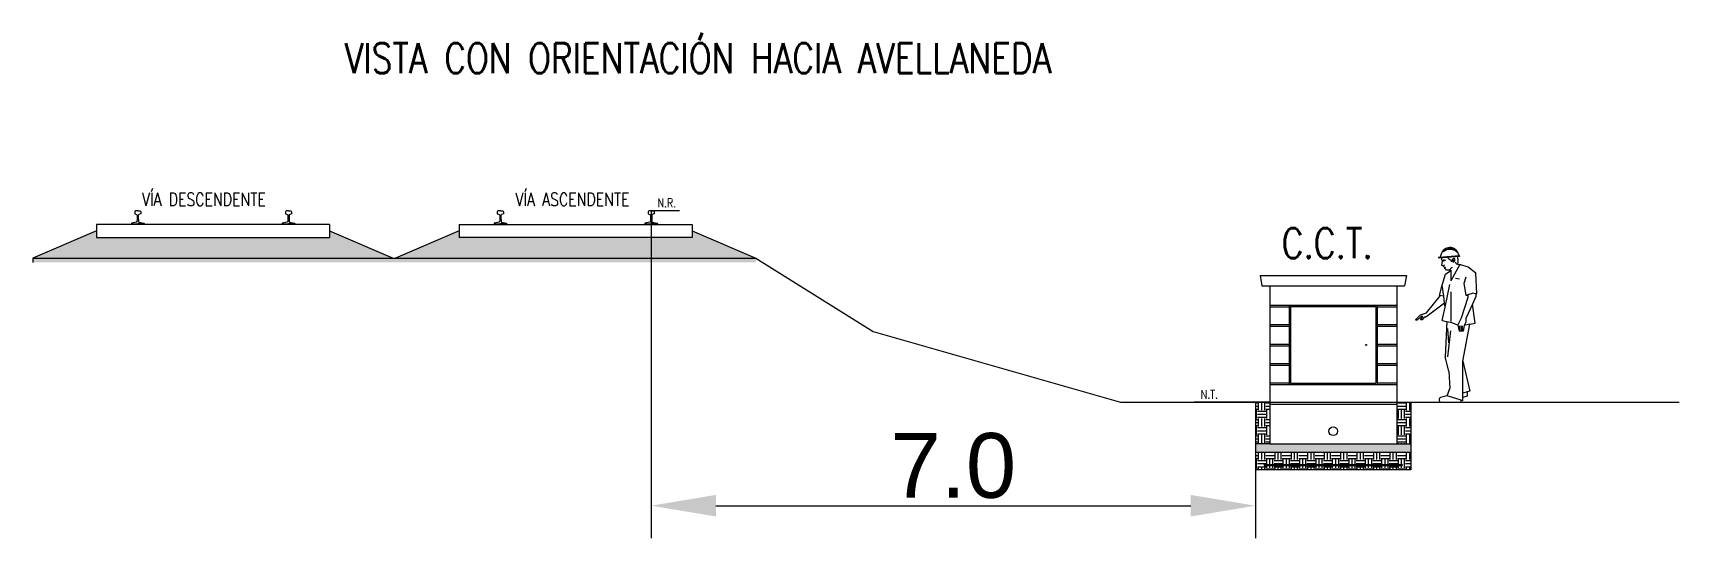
# Model space of a CAD drawing. Header units: millimetres. Extents: x 1844 to 2268, y 1322 to 1520.
# Drawn here: x 1945.26 to 1964.32, y 1514.06 to 1519.91 of the extents above; entities that cross this region are included whole.
import ezdxf

# ---------------------------------------------------------------- set-up
doc = ezdxf.new("R2010")
doc.units = ezdxf.units.MM
for name, color, linetype in [('DIM1-25', 7, 'Continuous'), ('M0_EQUIPOS', 7, 'Continuous'), ('textos', 7, 'Continuous')]:
    doc.layers.add(name, color=color, linetype=linetype)
doc.styles.add('ROMAN_SIMPLEX', font='ROMANS')
doc.styles.add('SANS', font='sanss___.ttf')
doc.dimstyles.new('COTA-100', dxfattribs={"dimscale": 1.5, "dimtxt": 0.5, "dimasz": 0.5, "dimexe": 0.25, "dimexo": 0, "dimgap": 0.05, "dimtad": 1, "dimdec": 1, "dimzin": 0, "dimdsep": 46, "dimtxsty": 'SANS', "dimcen": 0.1, "dimclrd": 256, "dimclre": 256, "dimclrt": 256, "dimazin": 0, "dimtm": 1e-09, "dimtfac": 0.714286, "dimtdec": 1, "dimtmove": 2, "dimatfit": 2, "dimfxl": 0, "dimtolj": 1, "dimtzin": 0, "dimarcsym": 0})
pattern_1 = [(228.0128, (1914.6258315, 1508.893343), (-1.0160008633, -1.1430014045), [0.01708605, -1.691525]), (184.9697, (1914.6144015, 1508.8806426), (1.5240024653, 0.1269991038), [0.02932025, -2.9027]), (132.5104, (1914.5851915, 1508.8781026), (1.2699990759, -1.3970013646), [0.0206741, -2.046735]), (267.2737, (1914.5356615, 1508.8463526), (0.1269994485, 2.5399991827), [0.02670025, -2.64332]), (292.8337, (1914.5343915, 1508.8196826), (-0.6350018028, 1.5240008665), [0.0261817, -2.59199]), (357.2737, (1914.5445515, 1508.7955526), (-2.5399991827, 0.1269994485), [0.02670025, -2.64332]), (37.6942, (1914.5712215, 1508.7942826), (-1.65100104306, -1.26999886785), [0.0353097, -3.495655]), (72.2553, (1914.5991615, 1508.8158726), (0.8890017783, 2.7940008103), [0.033336, -3.300265]), (121.4296, (1914.6093215, 1508.8476226), (-1.0160002618, 1.650998058), [0.02679065, -2.652275]), (175.2364, (1914.595351, 1508.870483), (1.3969989027, -0.126998808), [0.03058565, -1.498695]), (222.3974, (1914.5648715, 1508.8730226), (-1.52400004586, -1.39699818253), [0.0395539, -3.91584]), (138.8141, (1914.661391, 1508.845083), (-0.8889994337, 0.761998828), [0.01350025, -1.33653]), (171.4692, (1914.6512315, 1508.8539726), (1.6509974798, -0.25400064), [0.0256841, -2.54273]), (225, (1914.62583, 1508.85778), (-3e-17, -0.12699991), [0.01796045, -0.1616445]), (203.1986, (1914.616941, 1508.873023), (0.635002141, 0.254001114), [0.00967205, -0.95753]), (291.8014, (1914.608051, 1508.869213), (-0.127000089, 0.381000245), [0.0136783, -0.67024]), (30.9638, (1914.613131, 1508.856513), (0.380999598, 0.254000198), [0.022216, -0.718315]), (161.5651, (1914.63218, 1508.867943), (0.254000116, -0.12699981), [0.01606435, -0.385545]), (16.3895, (1914.5343915, 1508.8692126), (1.2700007007, 0.3809992075), [0.0225044, -2.22794]), (70.3462, (1914.5559815, 1508.875563), (-0.5079985844, -1.3969980244), [0.01887995, -1.86911]), (293.1986, (1914.632181, 1508.893343), (-0.254001114, 0.635002141), [0.019344, -0.94786]), (343.6105, (1914.6398015, 1508.8755626), (-1.2700007007, 0.3809992075), [0.0225044, -2.22794]), (339.444, (1914.534391, 1508.790473), (-0.635000788, 0.253999692), [0.02170175, -1.063385]), (294.7751, (1914.5547115, 1508.782853), (-0.6349985202, 1.3969993513), [0.0181836, -1.80018]), (66.8014, (1914.633451, 1508.766343), (0.254001114, 0.635002141), [0.019344, -0.94786]), (17.354, (1914.6410715, 1508.7841226), (-1.6510000891, -0.5079992338), [0.02128915, -2.10762]), (69.444, (1914.571221, 1508.766343), (-0.253999692, -0.635000788), [0.0108509, -1.07424]), (101.3099, (1914.625831, 1508.766343), (-0.126999373, 0.507998373), [0.00647575, -0.6411]), (165.9638, (1914.62456, 1508.772693), (0.381000268, -0.12699978), [0.0261817, -0.4974525]), (186.009, (1914.5991615, 1508.7790426), (1.2699981272, 0.1269997034), [0.02426335, -2.40207]), (303.6901, (1914.61313, 1508.845083), (-0.127000044, 0.253999755), [0.0183162, -0.439589]), (353.1572, (1914.6232915, 1508.8298426), (2.15900089283, -0.2540011376), [0.03197785, -3.1658]), (60.9454, (1914.655041, 1508.826033), (-0.5079988183, -0.8889978805), [0.0130754, -1.29447]), (90, (1914.66139, 1508.83746), (-0.127, 0.127), [0.00762, -0.11938]), (120.2564, (1914.5966215, 1508.782853), (0.5079989233, -0.8889995516), [0.01764335, -1.746695]), (48.0128, (1914.5877315, 1508.798093), (1.0160008633, 1.1430014045), [0.03417215, -1.67444]), (0, (1914.61059, 1508.82349), (0.127, 0.127), [0.03302, -0.09398]), (325.3048, (1914.6436115, 1508.823493), (-1.2699977995, 0.8890000845), [0.0200805, -1.987965]), (254.0546, (1914.660121, 1508.812063), (-0.127000324, -0.50800121), [0.01849145, -0.906085]), (207.646, (1914.6550415, 1508.7942826), (-2.41299915245, -1.27000079874), [0.03010725, -2.980625]), (175.4261, (1914.6283715, 1508.7803126), (-1.65100038024, 0.12699938556), [0.03185145, -3.15329]), (175.4261, (1914.6283715, 1508.7803126), (-1.65100038024, 0.12699938556), [0.03185145, -3.15329])]
pattern_2 = [(0, (1924.48569, 1492.31338), (0.09525, 0.09525), [0.09525, -0.09525]), (0, (1924.48569, 1492.3491), (0.09525, 0.09525), [0.09525, -0.09525]), (0, (1924.48569, 1492.38482), (0.09525, 0.09525), [0.09525, -0.09525]), (90, (1924.49759, 1492.39672), (-0.09525, 0.09525), [0.09525, -0.09525]), (90, (1924.53331, 1492.39672), (-0.09525, 0.09525), [0.09525, -0.09525]), (90, (1924.56903, 1492.39672), (-0.09525, 0.09525), [0.09525, -0.09525])]

# ---------------------------------------------------------------- blocks, each defined once
blk = doc.blocks.new('RIEL49')
for points in [[(0, 0.152, 0.025787), (-0.024, 0.151, 0.384322), (-0.035, 0.139), (-0.035, 0.116, 0.322823), (-0.034, 0.115), (-0.014, 0.108, -0.322823), (-0.007, 0.099), (-0.007, 0.064, -0.023913), (-0.009, 0.027, -0.339738), (-0.017, 0.019), (-0.068, 0.01, 0.366629), (-0.073, 0.005), (-0.073, 0), (0, 0)], [(0, 0.152, -0.025787), (0.024, 0.151, -0.384322), (0.035, 0.139), (0.035, 0.116, -0.322823), (0.034, 0.115), (0.014, 0.108, 0.322823), (0.007, 0.099), (0.007, 0.064, 0.023913), (0.009, 0.027, 0.339738), (0.017, 0.019), (0.068, 0.01, -0.366629), (0.073, 0.005), (0.073, 0), (0, 0)]]:
    blk.add_lwpolyline(points, format="xyb")
blk = doc.blocks.new('RIEL49K')
blk.add_blockref('RIEL49', (0, 0))
blk = doc.blocks.new('centro compacto vista frontal')
at = {"color": 4}
for p, q in [((-847, 1805), (847, 1805)), ((-847, 1805), (-827, 1685)), ((847, 1805), (827, 1685)), ((-827, 1685), (827, 1685)), ((-735, 1685), (-735, -145)), ((735, 1685), (735, -145)), ((-735, 1460), (735, 1460)), ((-735, 1440), (-510, 1440)), ((-510, 1460), (-510, 540)), ((-495, 1445), (-495, 555)), ((-495, 1445), (495, 1445)), ((495, 1445), (495, 555)), ((510, 1460), (510, 540)), ((510, 1440), (735, 1440)), ((-735, 1235), (-510, 1235)), ((-735, 1215), (-510, 1215)), ((510, 1235), (735, 1235)), ((510, 1215), (735, 1215)), ((-735, 1010), (-510, 1010)), ((-735, 990), (-510, 990)), ((510, 1010), (735, 1010)), ((510, 990), (735, 990)), ((-735, 785), (-510, 785)), ((-735, 765), (-510, 765)), ((510, 785), (735, 785)), ((510, 765), (735, 765)), ((-735, 560), (-510, 560)), ((-735, 540), (-510, 540)), ((-510, 540), (510, 540)), ((-495, 555), (495, 555)), ((510, 560), (735, 560)), ((510, 540), (735, 540)), ((-735, 335), (735, 335)), ((-735, 315), (735, 315)), ((-735, -145), (735, -145))]:
    blk.add_line(p, q, dxfattribs=at)
for centre, radius in [((380, 1000), 5.9), ((0, 0), 51)]:
    blk.add_circle(centre, radius, dxfattribs=at)
blk = doc.blocks.new('hombre')
at = {"color": 7}
for p, q in [((-20, 1689), (-258, 1669)), ((-226, 1656), (-221, 1672)), ((-215, 1635), (-226, 1656)), ((-224, 1585), (-215, 1635)), ((-215, 1579), (-224, 1585)), ((-206, 1582), (-215, 1579)), ((-199, 1571), (-206, 1582)), ((-197, 1560), (-199, 1571)), ((-189, 1560), (-197, 1560)), ((-189, 1550), (-189, 1560)), ((-181, 1546), (-189, 1550)), ((-169, 1530), (-181, 1546)), ((-139, 1530), (-169, 1530)), ((-119, 1525), (-139, 1530)), ((-38, 1622), (-43, 1598)), ((-43, 1598), (-14, 1595)), ((81, 1565), (-14, 1595)), ((171, 1495), (81, 1565)), ((-251, 1237), (-219, 1355)), ((-219, 1355), (-179, 1485)), ((-185, 1103), (-129, 1365)), ((-179, 1485), (-119, 1525)), ((54, 1450), (31, 1375)), ((31, 1375), (56, 1240)), ((181, 1255), (171, 1495)), ((-202, 1229), (-251, 1237)), ((-192, 1148), (-202, 1229)), ((-185, 1103), (-192, 1148)), ((56, 1240), (131, 1265)), ((56, 1240), (81, 1235)), ((171, 1257), (131, 1265)), ((172, 1225), (132, 1137)), ((171, 1257), (172, 1225)), ((171, 1257), (181, 1255)), ((-219, 946), (-185, 1103)), ((164, 917), (132, 1137)), ((-219, 946), (-167, 935)), ((-167, 935), (-184, 526)), ((-167, 935), (-126, 927)), ((-39, 895), (-126, 927)), ((21, 476), (101, 904)), ((101, 904), (37, 890)), ((101, 904), (164, 917)), ((-143, 362), (-184, 526)), ((21, 476), (101, 130)), ((-143, 362), (-129, 160)), ((-255, 27), (-250, 0)), ((-160, 75), (-237, 56)), ((-160, 75), (-129, 160)), ((21, 16), (0, 23)), ((0, 0), (0, 23)), ((71, 70), (21, 55)), ((21, 16), (21, 55)), ((101, 130), (71, 121)), ((71, 121), (71, 70))]:
    blk.add_line(p, q, dxfattribs=at)
at = {"color": 8}
for p, q in [((-256, 1679), (-24, 1699)), ((-206, 1645), (-210, 1643)), ((-210, 1643), (-205, 1638)), ((-192, 1645), (-206, 1645)), ((-206, 1582), (-197, 1585)), ((-205, 1638), (-199, 1637)), ((-199, 1637), (-192, 1641)), ((-195, 1593), (-197, 1585)), ((-176, 1643), (-192, 1645)), ((-189, 1560), (-176, 1563)), ((-107, 1561), (-139, 1530)), ((-14, 1595), (-119, 1405)), ((-119, 1530), (-119, 1405)), ((-112, 1630), (-115, 1644)), ((-102, 1630), (-112, 1630)), ((-107, 1561), (-101, 1565)), ((-202, 1229), (-219, 1355)), ((-65, 1437), (-19, 1428)), ((-192, 1148), (-409, 985)), ((-399, 1035), (-239, 1235)), ((-121, 1280), (-121, 940)), ((4, 977), (81, 1217)), ((81, 1217), (81, 1248)), ((-525, 951), (-524, 960)), ((-524, 960), (-469, 1014)), ((-462, 995), (-509, 950)), ((-470, 955), (-444, 995)), ((-450, 953), (-470, 955)), ((-469, 1014), (-399, 1035)), ((-444, 995), (-462, 995)), ((-429, 985), (-450, 953)), ((-409, 985), (-429, 985)), ((-39, 895), (4, 977)), ((132, 1137), (56, 969)), ((56, 969), (56, 929)), ((-509, 950), (-525, 951)), ((-143, 687), (-155, 853)), ((-155, 528), (-121, 829)), ((-39, 895), (-23, 825)), ((22, 825), (-23, 825)), ((-15, 825), (-15, 885)), ((0, 885), (0, 825)), ((15, 825), (15, 885)), ((37, 890), (22, 825)), ((56, 929), (37, 890)), ((21, 55), (21, 476)), ((0, 23), (-160, 75)), ((71, 121), (20, 105))]:
    blk.add_line(p, q, dxfattribs=at)
for centre, radius, start, end in [((-131, 1662), 123, 48.4267, 129.2861), ((-130, 1648), 123, 48.4267, 129.2861), ((-61, 1762), 129, 224.1926, 245.5489), ((-8, 1636), 94.2, 166.0745, 183.4723), ((-84, 1652), 13.1, 355.792, 151.3663), ((-92, 1647), 20.9, 262.3114, 10.5051), ((-94, 1642), 7.44, 269.3833, 93.9255), ((-22, 1645), 51.5, 200.6645, 246.1325)]:
    blk.add_arc(centre, radius, start, end, dxfattribs=at)
at = {"color": 7}
blk.add_arc((-231, 32), 25, 104.0362, 191.3099, dxfattribs=at)
at = {"layer": 'DIM1-25'}
for p, q in [((-258, 1669), (-259, 1679)), ((-256, 1679), (-259, 1679)), ((-233, 1708), (-234, 1701)), ((-30, 1714), (-20, 1689))]:
    blk.add_line(p, q, dxfattribs=at)
for centre, radius, start, end in [((-131, 1688), 104, 13.9953, 168.9783), ((-258, 1704), 25, 275, 352.5826), ((-165, 1651), 130, 346.8065, 16.2957)]:
    blk.add_arc(centre, radius, start, end, dxfattribs=at)
blk = doc.blocks.new('*D19')
at = {"lineweight": -2, "transparency": 16777216}
for p, q in [((1952.419, 1517.852), (1952.419, 1514.061)), ((1959.419, 1515.633), (1959.419, 1514.061)), ((1953.169, 1514.436), (1958.669, 1514.436))]:
    blk.add_line(p, q, dxfattribs=at)
at = {"transparency": 16777216}
for points in [[(1953.169, 1514.561), (1953.169, 1514.311), (1952.419, 1514.436)], [(1958.669, 1514.561), (1958.669, 1514.311), (1959.419, 1514.436)]]:
    blk.add_solid(points, dxfattribs=at)
at = {"layer": 'Defpoints', "color": 0, "transparency": 16777216}
for p in [(1952.419, 1517.852), (1959.419, 1515.633), (1959.419, 1514.436)]:
    blk.add_point(p, dxfattribs=at)
at = {"transparency": 16777216, "insert": (1955.919, 1514.897), "char_height": 0.75, "attachment_point": 5, "style": 'SANS'}
blk.add_mtext('\\A1;7.0', dxfattribs=at)

msp = doc.modelspace()

# ---------------------------------------------------------------- hatches: boundary and pattern name
h = msp.add_hatch()
h.set_pattern_fill('GRAVEL', color=8, scale=0.005, style=0)
h.set_pattern_definition([(228.0128, (1937.56358, 1514.7169955), (-1.016000863, -1.1430014045), [0.017086, -1.691525]), (184.9697, (1937.55215, 1514.7042955), (1.5240024653, 0.1269991038), [0.0293202, -2.9027]), (132.5104, (1937.52294, 1514.7017555), (1.269999076, -1.3970013646), [0.0206741, -2.046735]), (267.2737, (1937.47341, 1514.6700055), (0.1269994485, 2.5399991827), [0.0267002, -2.64332]), (292.8337, (1937.47214, 1514.6433355), (-0.6350018028, 1.5240008665), [0.0261817, -2.59199]), (357.2737, (1937.4823, 1514.6192055), (-2.5399991827, 0.1269994485), [0.0267002, -2.64332]), (37.6942, (1937.5089698, 1514.6179355), (-1.651001043, -1.2699988678), [0.0353097, -3.495655]), (72.2553, (1937.53691, 1514.6395255), (0.8890017783, 2.7940008103), [0.033336, -3.300265]), (121.4296, (1937.54707, 1514.6712755), (-1.0160002618, 1.650998058), [0.0267906, -2.652275]), (175.2364, (1937.5331, 1514.694136), (1.396998903, -0.126998808), [0.0305856, -1.498695]), (222.3974, (1937.5026198, 1514.6966755), (-1.5240000459, -1.3969981825), [0.0395539, -3.91584]), (138.8141, (1937.59914, 1514.668736), (-0.888999434, 0.761998828), [0.0135003, -1.33653]), (171.4692, (1937.58898, 1514.6776255), (1.6509974798, -0.25400064), [0.0256841, -2.54273]), (225, (1937.56358, 1514.68144), (-3e-17, -0.1269999), [0.0179604, -0.1616445]), (203.1986, (1937.55469, 1514.696676), (0.635002141, 0.254001114), [0.009672, -0.95753]), (291.8014, (1937.5458, 1514.692866), (-0.12700009, 0.381000245), [0.0136783, -0.67024]), (30.9638, (1937.55088, 1514.680166), (0.380999598, 0.254000198), [0.022216, -0.718315]), (161.5651, (1937.56993, 1514.691596), (0.25400012, -0.12699981), [0.0160644, -0.385545]), (16.3895, (1937.47214, 1514.6928655), (1.2700007007, 0.3809992075), [0.0225044, -2.22794]), (70.3462, (1937.49373, 1514.6992155), (-0.5079985844, -1.3969980244), [0.01888, -1.86911]), (293.1986, (1937.56993, 1514.716996), (-0.254001114, 0.635002141), [0.019344, -0.94786]), (343.6105, (1937.57755, 1514.6992155), (-1.2700007007, 0.3809992075), [0.0225044, -2.22794]), (339.444, (1937.47214, 1514.614126), (-0.635000788, 0.253999692), [0.0217017, -1.063385]), (294.7751, (1937.49246, 1514.6065055), (-0.63499852, 1.396999351), [0.0181836, -1.80018]), (66.8014, (1937.5712, 1514.589996), (0.254001114, 0.635002141), [0.019344, -0.94786]), (17.354, (1937.57882, 1514.6077755), (-1.651000089, -0.507999234), [0.0212891, -2.10762]), (69.444, (1937.50897, 1514.589996), (-0.253999692, -0.635000788), [0.0108509, -1.07424]), (101.3099, (1937.56358, 1514.589996), (-0.126999373, 0.507998373), [0.0064757, -0.6411]), (165.9638, (1937.56231, 1514.596346), (0.38100027, -0.12699978), [0.0261817, -0.4974525]), (186.009, (1937.53691, 1514.6026955), (1.2699981272, 0.1269997034), [0.0242633, -2.40207]), (303.6901, (1937.55088, 1514.668736), (-0.12700004, 0.25399975), [0.0183162, -0.439589]), (353.1572, (1937.56104, 1514.6534955), (2.1590008928, -0.2540011376), [0.0319779, -3.1658]), (60.9454, (1937.59279, 1514.649686), (-0.507998818, -0.88899788), [0.0130754, -1.29447]), (90, (1937.59914, 1514.66112), (-0.127, 0.127), [0.00762, -0.11938]), (120.2564, (1937.53437, 1514.6065055), (0.5079989233, -0.8889995516), [0.0176433, -1.746695]), (48.0128, (1937.52548, 1514.6217455), (1.016000863, 1.1430014045), [0.0341722, -1.67444]), (0, (1937.54834, 1514.64715), (0.127, 0.127), [0.03302, -0.09398]), (325.3048, (1937.58136, 1514.6471455), (-1.2699977995, 0.8890000845), [0.0200805, -1.987965]), (254.0546, (1937.59787, 1514.635716), (-0.127000324, -0.50800121), [0.0184914, -0.906085]), (207.646, (1937.59279, 1514.6179355), (-2.4129991525, -1.2700007987), [0.0301072, -2.980625]), (175.4261, (1937.56612, 1514.6039655), (-1.6510003802, 0.1269993856), [0.0318514, -3.15329]), (175.4261, (1937.56612, 1514.6039655), (-1.6510003802, 0.1269993856), [0.0318514, -3.15329])])
h.paths.add_polyline_path([(1945.996, 1517.542), (1945.996, 1517.617), (1945.26, 1517.302), (1949.432, 1517.302), (1948.696, 1517.617), (1948.696, 1517.542)])
h = msp.add_hatch()
h.set_pattern_fill('GRAVEL', color=8, scale=0.005, style=0)
h.set_pattern_definition(pattern_1)
h.paths.add_polyline_path([(1952.896, 1517.617), (1952.896, 1517.542), (1950.196, 1517.542), (1950.196, 1517.617), (1949.46, 1517.302), (1953.632, 1517.302)])
h = msp.add_hatch()
h.set_pattern_fill('GRAVEL', color=8, scale=0.005, style=0)
h.set_pattern_definition(pattern_1)
h.paths.add_polyline_path([(1945.26, 1517.302), (1945.26, 1517.252), (1947.346, 1517.252), (1947.346, 1517.302)])
h = msp.add_hatch()
h.set_pattern_fill('GRAVEL', color=8, scale=0.005, style=0)
h.set_pattern_definition(pattern_1)
h.paths.add_polyline_path([(1951.546, 1517.302), (1947.346, 1517.302), (1947.346, 1517.252), (1951.546, 1517.252)])
h = msp.add_hatch()
h.set_pattern_fill('GRAVEL', color=8, scale=0.005, style=0)
h.set_pattern_definition(pattern_1)
h.paths.add_polyline_path([(1953.632, 1517.252), (1953.632, 1517.302), (1951.546, 1517.302), (1951.546, 1517.252)])
h = msp.add_hatch()
h.set_pattern_fill('EARTH', color=8, scale=0.015, style=0)
h.set_pattern_definition(pattern_2)
h.paths.add_polyline_path([(1959.584, 1515.633), (1959.419, 1515.633), (1959.419, 1515.153), (1959.584, 1515.153)])
h = msp.add_hatch()
h.set_pattern_fill('EARTH', color=8, scale=0.015, style=0)
h.set_pattern_definition(pattern_2)
h.paths.add_polyline_path([(1961.219, 1515.633), (1961.054, 1515.633), (1961.054, 1515.153), (1961.219, 1515.153)])
h = msp.add_hatch()
h.set_pattern_fill('AR-SAND', color=256, scale=0.0005, style=0)
h.set_pattern_definition([(37.5, (1924.485686, 1492.313378), (-0.000800016, 0.024470662), [0, -0.019304, 0, -0.02159, 0, -0.0206375]), (7.5, (1924.485686, 1492.313378), (0.022476164, 0.035841255), [0, -0.010414, 0, -0.017399, 0, -0.0066675]), (327.5, (1924.470065, 1492.313378), (0.039549619, 7.1859e-05), [0, -0.00635, 0, -0.02286, 0, -0.029845]), (317.5, (1924.470065, 1492.313378), (0.038177823, 0.011146466), [0, -0.003175, 0, -0.014986, 0, -0.017145])])
h.paths.add_polyline_path([(1961.219, 1515.053), (1961.219, 1515.153), (1961.054, 1515.153), (1959.584, 1515.153), (1959.419, 1515.153), (1959.419, 1515.053)])
h = msp.add_hatch()
h.set_pattern_fill('EARTH', color=8, scale=0.015, style=0)
h.set_pattern_definition(pattern_2)
h.paths.add_polyline_path([(1959.419, 1515.053), (1959.419, 1514.853), (1961.219, 1514.853), (1961.219, 1515.053)])
msp.add_hatch(color=1).paths.add_polyline_path([(1959.519, 1514.911), (1959.519, 1514.903), (1961.119, 1514.903), (1961.119, 1514.911)])

# ---------------------------------------------------------------- linework, layer by layer
for p, q in [((1952.419, 1517.852), (1952.747, 1517.852)), ((1945.26, 1517.302), (1945.26, 1517.252)), ((1953.632, 1517.302), (1954.99, 1516.452)), ((1954.99, 1516.452), (1957.856, 1515.633)), ((1957.856, 1515.633), (1964.324, 1515.633)), ((1959.584, 1515.633), (1958.707, 1515.633)), ((1959.419, 1515.633), (1959.419, 1514.853)), ((1961.054, 1515.633), (1961.843, 1515.633)), ((1961.219, 1515.633), (1961.219, 1514.853)), ((1959.584, 1515.153), (1959.419, 1515.153)), ((1961.054, 1515.153), (1961.219, 1515.153)), ((1961.219, 1515.053), (1959.419, 1515.053)), ((1961.219, 1514.853), (1959.419, 1514.853))]:
    msp.add_line(p, q)
at = {"color": 1}
for p, q in [((1959.519, 1514.911), (1959.519, 1514.903)), ((1959.519, 1514.911), (1961.119, 1514.911)), ((1959.519, 1514.903), (1961.119, 1514.903)), ((1961.119, 1514.911), (1961.119, 1514.903))]:
    msp.add_line(p, q, dxfattribs=at)
at = {"layer": 'M0_EQUIPOS'}
for p, q in [((1945.996, 1517.617), (1945.26, 1517.302)), ((1948.696, 1517.692), (1945.996, 1517.692)), ((1945.996, 1517.692), (1945.996, 1517.542)), ((1948.696, 1517.692), (1948.696, 1517.542)), ((1948.696, 1517.617), (1949.432, 1517.302)), ((1950.196, 1517.617), (1949.46, 1517.302)), ((1950.196, 1517.692), (1952.896, 1517.692)), ((1950.196, 1517.692), (1950.196, 1517.542)), ((1952.896, 1517.692), (1952.896, 1517.542)), ((1952.896, 1517.617), (1953.632, 1517.302)), ((1945.996, 1517.542), (1948.696, 1517.542)), ((1952.896, 1517.542), (1950.196, 1517.542)), ((1945.26, 1517.302), (1953.632, 1517.302))]:
    msp.add_line(p, q, dxfattribs=at)

# ---------------------------------------------------------------- block references
at = {"xscale": 0.000999999996565748, "yscale": 0.000999999996565748, "zscale": 0.000999999996565748}
for name, p in [('hombre', (1961.8, 1515.633)), ('centro compacto vista frontal', (1960.319, 1515.298))]:
    msp.add_blockref(name, p, dxfattribs=at)
at = {"layer": 'M0_EQUIPOS', "xscale": -1}
msp.add_blockref('RIEL49K', (1946.473, 1517.699), dxfattribs=at)
at = {"layer": 'M0_EQUIPOS', "extrusion": (0, 0, -1), "zscale": -1}
msp.add_blockref('RIEL49', (-1948.219, 1517.699), dxfattribs=at)
at = {"layer": 'M0_EQUIPOS', "extrusion": (0, 0, -1), "xscale": -1, "zscale": -1}
msp.add_blockref('RIEL49', (-1950.673, 1517.699), dxfattribs=at)
at = {"layer": 'M0_EQUIPOS'}
msp.add_blockref('RIEL49K', (1952.419, 1517.699), dxfattribs=at)

# ---------------------------------------------------------------- texts
at = {"layer": 'textos', "linetype": 'Continuous', "style": 'ROMAN_SIMPLEX', "width": 0.8}
for s, height, p in [('VISTA CON ORIENTACIÓN HACIA AVELLANEDA', 0.35, (1948.871, 1519.443)), ('VÍA DESCENDENTE', 0.15, (1946.522, 1517.907)), ('VÍA ASCENDENTE', 0.15, (1950.847, 1517.907)), ('N.R.', 0.1, (1952.493, 1517.892)), ('C.C.T.', 0.35, (1959.722, 1517.3)), ('N.T.', 0.1, (1958.785, 1515.675))]:
    msp.add_text(s, height=height, dxfattribs=at).set_placement(p)

# ---------------------------------------------------------------- dimensions: what is measured, and where the dimension line sits
dim = msp.add_linear_dim(base=(1959.419, 1514.436), p1=(1952.419, 1517.852), p2=(1959.419, 1515.633), dimstyle='COTA-100')
dim.commit()
dim.dimension.update_dxf_attribs({"geometry": '*D19', "text_midpoint": (1955.919, 1514.897)})

doc.saveas('drawing.dxf')
